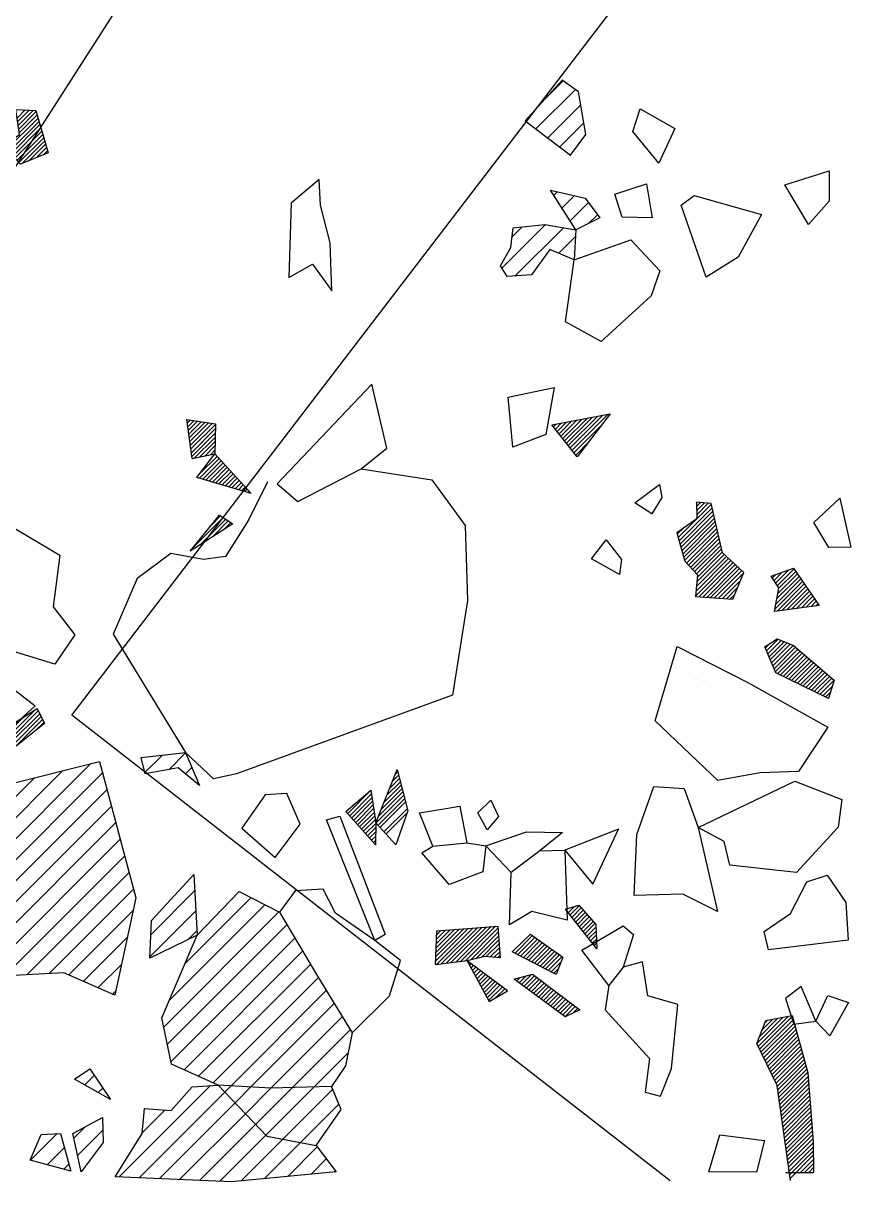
# Model space of a CAD drawing. Header units: metres. Extents: x -2.07 to 0.01, y -18 to -14.82.
# Drawn here: x -0.685 to 0.011, y -18.003 to -17.029 of the extents above; entities that cross this region are included whole.
import ezdxf

# ---------------------------------------------------------------- set-up
doc = ezdxf.new("R2010")
doc.units = ezdxf.units.M
doc.header["$LTSCALE"] = 25
doc.header["$MEASUREMENT"] = 0
doc.linetypes.add('STRICHPUNKTX2', pattern=[2, 1, -0.5, 0, -0.5])
doc.layers.get('0').update_dxf_attribs({"linetype": 'CONTINUOUS'})
for name, color, linetype in [('FEUER', 1, 'CONTINUOUS'), ('GRABUNGSGRENZE', 3, 'STRICHPUNKTX2'), ('KNOCHEN', 2, 'CONTINUOUS'), ('STEINE', 4, 'CONTINUOUS'), ('STEINESCHRAFF', 4, 'CONTINUOUS')]:
    doc.layers.add(name, color=color, linetype=linetype)

# ---------------------------------------------------------------- blocks, each defined once
blk = doc.blocks.new('*X4')
at = {"color": 0}
for p, q in [((-68.991, -1710.893), (-68.312, -1710.214)), ((-68.947, -1711.202), (-67.979, -1710.235)), ((-68.902, -1711.511), (-67.647, -1710.256)), ((-69.876, -1713.546), (-67.228, -1710.897)), ((-69.703, -1713.726), (-67.149, -1711.172)), ((-68.858, -1711.82), (-67.386, -1710.348)), ((-68.813, -1712.129), (-67.307, -1710.623)), ((-69.529, -1713.906), (-67.07, -1711.447)), ((-69.356, -1714.086), (-66.991, -1711.721)), ((-69.182, -1714.266), (-66.912, -1711.996)), ((-69.009, -1714.447), (-66.833, -1712.271)), ((-68.836, -1714.627), (-66.754, -1712.545)), ((-68.575, -1714.72), (-66.675, -1712.82)), ((-67.966, -1714.464), (-66.596, -1713.094)), ((-67.357, -1714.208), (-66.517, -1713.369)), ((-66.747, -1713.953), (-66.438, -1713.644)), ((-54.682, -1736.536), (-54.431, -1736.285)), ((-54.639, -1736.846), (-54.124, -1736.331)), ((-54.596, -1737.157), (-53.817, -1736.378)), ((-54.553, -1737.467), (-53.51, -1736.424)), ((-54.51, -1737.778), (-53.203, -1736.471)), ((-54.467, -1738.089), (-52.896, -1736.517)), ((-54.424, -1738.399), (-52.589, -1736.563)), ((-23.724, -1737.044), (-23.192, -1736.512)), ((-23.568, -1737.242), (-22.758, -1736.431)), ((-23.412, -1737.439), (-22.324, -1736.351)), ((-23.256, -1737.637), (-21.89, -1736.27)), ((-23.1, -1737.834), (-21.456, -1736.19)), ((-22.945, -1738.032), (-21.022, -1736.11)), ((-22.789, -1738.23), (-20.588, -1736.029)), ((-22.633, -1738.427), (-20.154, -1735.949)), ((-22.477, -1738.625), (-19.72, -1735.868)), ((-22.321, -1738.823), (-19.286, -1735.788)), ((-54.381, -1738.71), (-52.32, -1736.648)), ((-54.338, -1739.02), (-52.328, -1737.01)), ((-54.295, -1739.331), (-52.336, -1737.372)), ((-23.88, -1736.846), (-23.626, -1736.592)), ((-22.165, -1739.02), (-19.784, -1736.639)), ((-54.089, -1739.478), (-52.344, -1737.733)), ((-53.639, -1739.382), (-52.353, -1738.095)), ((-53.189, -1739.286), (-52.361, -1738.457)), ((-22.009, -1739.218), (-20.929, -1738.137)), ((-53.618, -1740.775), (-52.174, -1739.331)), ((-52.74, -1739.189), (-52.369, -1738.819)), ((-52.575, -1739.378), (-52.343, -1739.147)), ((-53.655, -1741.165), (-52.005, -1739.515)), ((-53.382, -1741.246), (-51.835, -1739.699)), ((-53.109, -1741.326), (-51.666, -1739.883)), ((-52.836, -1741.407), (-51.497, -1740.068)), ((-52.562, -1741.487), (-51.327, -1740.252)), ((-52.289, -1741.567), (-51.158, -1740.436)), ((-52.016, -1741.648), (-50.989, -1740.62)), ((-51.743, -1741.728), (-50.819, -1740.805)), ((-51.47, -1741.809), (-50.65, -1740.989)), ((-51.197, -1741.889), (-50.481, -1741.173)), ((-50.924, -1741.97), (-50.311, -1741.357)), ((-50.651, -1742.05), (-50.142, -1741.542)), ((-50.377, -1742.13), (-49.973, -1741.726)), ((-50.104, -1742.211), (-49.803, -1741.91)), ((-49.831, -1742.291), (-49.634, -1742.094)), ((-49.558, -1742.372), (-49.465, -1742.278)), ((-13.389, -1746.154), (-10.612, -1743.377)), ((-11.858, -1743.209), (-11.841, -1743.192)), ((-11.846, -1743.551), (-11.515, -1743.22)), ((-11.834, -1743.892), (-11.189, -1743.248)), ((-11.822, -1744.234), (-10.864, -1743.275)), ((-52.68, -1745.14), (-51.882, -1744.342)), ((-13.313, -1746.432), (-10.545, -1743.664)), ((-13.237, -1746.709), (-10.479, -1743.951)), ((-13.161, -1746.987), (-10.412, -1744.238)), ((-54.26, -1747.074), (-51.666, -1744.48)), ((-53.57, -1746.737), (-51.45, -1744.617)), ((-52.589, -1746.109), (-51.235, -1744.755)), ((-51.607, -1745.481), (-51.019, -1744.893)), ((-13.085, -1747.264), (-10.345, -1744.525)), ((-13.009, -1747.542), (-10.279, -1744.812)), ((-12.933, -1747.819), (-10.212, -1745.098)), ((-13.465, -1745.877), (-12.953, -1745.365)), ((-12.857, -1748.097), (-10.145, -1745.385)), ((-12.703, -1748.297), (-10.079, -1745.672)), ((-12.531, -1748.478), (-10.012, -1745.959)), ((-12.359, -1748.66), (-9.945, -1746.246)), ((-12.187, -1748.841), (-9.879, -1746.533)), ((-12.014, -1749.022), (-9.812, -1746.82)), ((-11.842, -1749.203), (-9.745, -1747.107)), ((-11.921, -1751.05), (-8.961, -1748.091)), ((-11.888, -1750.663), (-9.146, -1747.921)), ((-11.855, -1750.277), (-9.33, -1747.752)), ((-11.822, -1749.89), (-9.514, -1747.583)), ((-11.789, -1749.504), (-9.679, -1747.394)), ((-11.657, -1751.14), (-8.777, -1748.26)), ((-11.326, -1751.162), (-8.593, -1748.429)), ((-10.995, -1751.184), (-8.408, -1748.598)), ((-10.664, -1751.207), (-8.224, -1748.767)), ((-10.332, -1751.229), (-8.04, -1748.937)), ((-10.001, -1751.252), (-7.913, -1749.164)), ((-5.329, -1749.761), (-4.633, -1749.066)), ((-5.186, -1749.972), (-4.09, -1748.876)), ((-5.043, -1750.182), (-3.647, -1748.787)), ((-5.002, -1750.849), (-3.36, -1749.207)), ((-4.924, -1750.417), (-3.504, -1748.997)), ((-9.67, -1751.274), (-8.161, -1749.765)), ((-5.472, -1749.551), (-5.176, -1749.255)), ((-5.238, -1752.145), (-2.929, -1749.836)), ((-5.159, -1751.713), (-3.072, -1749.626)), ((-5.081, -1751.281), (-3.216, -1749.416)), ((-5.076, -1752.337), (-2.785, -1750.046)), ((-9.339, -1751.297), (-8.408, -1750.366)), ((-9.008, -1751.319), (-8.655, -1750.966)), ((-4.667, -1752.281), (-2.641, -1750.255)), ((-4.258, -1752.226), (-2.497, -1750.465)), ((-3.85, -1752.171), (-2.354, -1750.675)), ((-3.441, -1752.116), (-2.21, -1750.885)), ((-3.033, -1752.061), (-2.066, -1751.095)), ((-2.624, -1752.006), (-1.922, -1751.304)), ((-2.215, -1751.951), (-1.778, -1751.514)), ((-1.807, -1751.896), (-1.635, -1751.724)), ((-6.057, -1755.439), (-5.663, -1755.045)), ((-5.953, -1755.689), (-4.974, -1754.71)), ((-5.849, -1755.939), (-4.723, -1754.812)), ((-5.746, -1756.188), (-4.472, -1754.915)), ((-5.642, -1756.438), (-4.222, -1755.018)), ((-5.538, -1756.688), (-3.971, -1755.121)), ((-5.434, -1756.937), (-3.72, -1755.223)), ((-5.33, -1757.187), (-3.524, -1755.381)), ((-5.226, -1757.437), (-3.333, -1755.544)), ((-5.039, -1757.603), (-3.143, -1755.707)), ((-4.801, -1757.719), (-2.952, -1755.87)), ((-4.563, -1757.835), (-2.761, -1756.033)), ((-4.325, -1757.95), (-2.571, -1756.196)), ((-4.087, -1758.066), (-2.38, -1756.358)), ((-3.849, -1758.181), (-2.189, -1756.521)), ((-3.611, -1758.297), (-1.999, -1756.684)), ((-3.373, -1758.412), (-1.808, -1756.847)), ((-3.135, -1758.528), (-1.618, -1757.01)), ((-2.897, -1758.643), (-1.427, -1757.173)), ((-2.659, -1758.759), (-1.236, -1757.336)), ((-2.421, -1758.874), (-1.046, -1757.499)), ((-2.183, -1758.99), (-0.855, -1757.662)), ((-1.945, -1759.106), (-0.664, -1757.825)), ((-1.707, -1759.221), (-0.474, -1757.988)), ((-1.469, -1759.337), (-0.283, -1758.15)), ((-1.231, -1759.452), (-0.423, -1758.644)), ((-0.993, -1759.568), (-0.576, -1759.151)), ((-0.755, -1759.683), (-0.73, -1759.658)), ((-69.565, -1762.733), (-67.421, -1760.588)), ((-69.443, -1762.964), (-67.211, -1760.731)), ((-69.688, -1762.502), (-68.395, -1761.209)), ((-69.32, -1763.195), (-67.096, -1760.971)), ((-69.198, -1763.426), (-66.982, -1761.21)), ((-69.075, -1763.657), (-66.868, -1761.449)), ((-67.522, -1762.457), (-66.754, -1761.689)), ((-37.911, -1767.847), (-36.757, -1766.694)), ((-37.675, -1767.258), (-36.831, -1766.414)), ((-37.439, -1766.668), (-36.904, -1766.134)), ((-37.203, -1766.079), (-36.978, -1765.854)), ((-41.18, -1769.349), (-39.233, -1767.402)), ((-41.014, -1769.536), (-39.188, -1767.71)), ((-38.618, -1769.616), (-36.537, -1767.534)), ((-38.382, -1769.026), (-36.61, -1767.254)), ((-38.147, -1768.437), (-36.684, -1766.974)), ((-40.847, -1769.723), (-39.143, -1768.019)), ((-40.681, -1769.911), (-39.098, -1768.327)), ((-40.515, -1770.098), (-39.053, -1768.636)), ((-38.816, -1770.167), (-36.463, -1767.814)), ((-38.647, -1770.352), (-36.39, -1768.094)), ((-38.478, -1770.536), (-36.316, -1768.374)), ((-40.349, -1770.286), (-39.008, -1768.944)), ((-40.183, -1770.473), (-38.963, -1769.253)), ((-40.016, -1770.66), (-38.918, -1769.561)), ((-38.141, -1770.906), (-36.169, -1768.935)), ((-37.972, -1771.091), (-36.177, -1769.295)), ((-39.85, -1770.848), (-38.873, -1769.87)), ((-39.684, -1771.035), (-38.832, -1770.183)), ((-39.518, -1771.222), (-38.833, -1770.537)), ((-39.352, -1771.41), (-38.833, -1770.892)), ((-39.185, -1771.597), (-38.834, -1771.246)), ((-39.019, -1771.784), (-38.835, -1771.6)), ((-38.853, -1771.972), (-38.836, -1771.954)), ((-22.808, -1777.493), (-22.635, -1777.32)), ((-22.651, -1777.69), (-22.118, -1777.157)), ((-22.494, -1777.887), (-21.707, -1777.099)), ((-22.337, -1778.083), (-21.542, -1777.288)), ((-22.181, -1778.28), (-21.378, -1777.477)), ((-22.024, -1778.477), (-21.213, -1777.666)), ((-21.867, -1778.674), (-21.048, -1777.855)), ((-21.71, -1778.871), (-20.884, -1778.044)), ((-21.554, -1779.067), (-20.719, -1778.233)), ((-21.397, -1779.264), (-20.555, -1778.422)), ((-33.779, -1781.747), (-31.044, -1779.012)), ((-33.765, -1781.38), (-31.427, -1779.042)), ((-33.756, -1782.078), (-30.66, -1778.982)), ((-33.751, -1781.012), (-31.811, -1779.071)), ((-33.737, -1780.645), (-32.194, -1779.101)), ((-33.724, -1780.277), (-32.577, -1779.131)), ((-33.71, -1779.91), (-32.961, -1779.161)), ((-33.696, -1779.542), (-33.344, -1779.191)), ((-33.349, -1782.024), (-30.277, -1778.952)), ((-32.941, -1781.97), (-29.894, -1778.922)), ((-32.534, -1781.916), (-29.51, -1778.892)), ((-32.126, -1781.862), (-29.127, -1778.863)), ((-31.719, -1781.808), (-28.743, -1778.833)), ((-31.311, -1781.754), (-28.552, -1778.995)), ((-30.872, -1781.668), (-28.528, -1779.324)), ((-21.24, -1779.461), (-20.39, -1778.611)), ((-21.083, -1779.658), (-20.317, -1778.892)), ((-20.927, -1779.855), (-20.301, -1779.229)), ((-30.407, -1781.557), (-28.503, -1779.653)), ((-29.942, -1781.446), (-28.479, -1779.982)), ((-29.528, -1781.385), (-28.454, -1780.311)), ((-27.111, -1781.09), (-25.634, -1779.612)), ((-26.878, -1781.21), (-25.429, -1779.76)), ((-26.645, -1781.331), (-25.223, -1779.908)), ((-26.412, -1781.451), (-25.017, -1780.057)), ((-26.179, -1781.572), (-24.812, -1780.205)), ((-25.946, -1781.692), (-24.606, -1780.353)), ((-20.77, -1780.051), (-20.285, -1779.567)), ((-20.613, -1780.248), (-20.269, -1779.904)), ((-20.456, -1780.445), (-20.253, -1780.241)), ((-29.201, -1781.412), (-28.43, -1780.64)), ((-28.874, -1781.438), (-28.405, -1780.969)), ((-28.547, -1781.465), (-28.38, -1781.298)), ((-25.713, -1781.812), (-24.401, -1780.501)), ((-25.48, -1781.933), (-24.195, -1780.649)), ((-25.247, -1782.053), (-23.99, -1780.797)), ((-25.013, -1782.174), (-23.784, -1780.945)), ((-24.78, -1782.294), (-23.579, -1781.093)), ((-24.547, -1782.415), (-23.373, -1781.241)), ((-20.3, -1780.642), (-20.237, -1780.579)), ((-31.062, -1781.858), (-31.018, -1781.814)), ((-30.939, -1782.089), (-30.815, -1781.965)), ((-30.816, -1782.319), (-30.613, -1782.116)), ((-30.692, -1782.549), (-30.41, -1782.267)), ((-24.314, -1782.535), (-23.168, -1781.389)), ((-24.081, -1782.655), (-23.247, -1781.822)), ((-30.569, -1782.78), (-30.208, -1782.418)), ((-30.446, -1783.01), (-30.005, -1782.569)), ((-30.323, -1783.241), (-29.803, -1782.72)), ((-30.2, -1783.471), (-29.6, -1782.871)), ((-30.077, -1783.701), (-29.397, -1783.022)), ((-29.953, -1783.932), (-29.195, -1783.173)), ((-27.182, -1783.282), (-27.167, -1783.266)), ((-26.979, -1783.433), (-26.686, -1783.139)), ((-26.776, -1783.583), (-26.205, -1783.012)), ((-26.573, -1783.734), (-25.725, -1782.885)), ((-26.37, -1783.884), (-25.484, -1782.998)), ((-26.167, -1784.035), (-25.281, -1783.149)), ((-25.964, -1784.185), (-25.079, -1783.3)), ((-23.848, -1782.776), (-23.478, -1782.406)), ((-29.83, -1784.162), (-28.992, -1783.324)), ((-29.707, -1784.393), (-28.79, -1783.475)), ((-29.584, -1784.623), (-28.587, -1783.626)), ((-29.461, -1784.853), (-28.385, -1783.777)), ((-29.338, -1785.084), (-28.182, -1783.929)), ((-28.717, -1784.817), (-27.98, -1784.08)), ((-27.839, -1784.293), (-27.777, -1784.231)), ((-25.761, -1784.336), (-24.877, -1783.451)), ((-25.558, -1784.486), (-24.674, -1783.602)), ((-25.355, -1784.637), (-24.472, -1783.753)), ((-25.152, -1784.787), (-24.269, -1783.905)), ((-24.949, -1784.938), (-24.067, -1784.056)), ((-24.746, -1785.088), (-23.865, -1784.207)), ((-24.543, -1785.239), (-23.662, -1784.358)), ((-24.34, -1785.389), (-23.46, -1784.509)), ((-24.137, -1785.54), (-23.257, -1784.66)), ((-23.934, -1785.69), (-23.055, -1784.812)), ((-23.731, -1785.841), (-22.853, -1784.963)), ((-23.528, -1785.992), (-22.65, -1785.114)), ((-23.325, -1786.142), (-22.448, -1785.265)), ((-23.122, -1786.293), (-22.246, -1785.416)), ((-22.919, -1786.443), (-22.043, -1785.567)), ((-22.256, -1786.134), (-21.841, -1785.719)), ((-6.787, -1788.696), (-4.573, -1786.482)), ((-6.67, -1788.933), (-4.14, -1786.403)), ((-6.561, -1788.117), (-5.006, -1786.562)), ((-6.554, -1789.17), (-3.797, -1786.413)), ((-6.438, -1789.407), (-3.721, -1786.691)), ((-6.328, -1787.53), (-5.439, -1786.641)), ((-6.321, -1789.645), (-3.645, -1786.968)), ((-6.095, -1786.944), (-5.873, -1786.721)), ((-6.205, -1789.882), (-3.569, -1787.246)), ((-6.089, -1790.119), (-3.493, -1787.523)), ((-5.973, -1790.357), (-3.416, -1787.8)), ((-5.856, -1790.594), (-3.34, -1788.078)), ((-5.74, -1790.831), (-3.264, -1788.355)), ((-5.624, -1791.068), (-3.188, -1788.633)), ((-5.507, -1791.306), (-3.112, -1788.91)), ((-5.391, -1791.543), (-3.036, -1789.188)), ((-5.275, -1791.78), (-2.96, -1789.465)), ((-5.159, -1792.017), (-2.884, -1789.743)), ((-5.052, -1792.264), (-2.808, -1790.02)), ((-5.008, -1792.574), (-2.732, -1790.298)), ((-4.965, -1792.885), (-2.656, -1790.575)), ((-4.922, -1793.195), (-2.579, -1790.852)), ((-4.879, -1793.506), (-2.503, -1791.13)), ((-4.836, -1793.816), (-2.473, -1791.453)), ((-4.793, -1794.127), (-2.448, -1791.781)), ((-4.75, -1794.437), (-2.422, -1792.11)), ((-4.707, -1794.748), (-2.397, -1792.438)), ((-4.664, -1795.058), (-2.372, -1792.766)), ((-4.621, -1795.369), (-2.346, -1793.094)), ((-4.577, -1795.679), (-2.321, -1793.422)), ((-4.534, -1795.989), (-2.295, -1793.75)), ((-4.491, -1796.3), (-2.27, -1794.078)), ((-4.448, -1796.61), (-2.244, -1794.407)), ((-4.405, -1796.921), (-2.219, -1794.735)), ((-4.362, -1797.231), (-2.194, -1795.063)), ((-4.319, -1797.542), (-2.168, -1795.391)), ((-4.276, -1797.852), (-2.143, -1795.719)), ((-4.233, -1798.163), (-2.117, -1796.047)), ((-4.19, -1798.473), (-2.092, -1796.375)), ((-4.147, -1798.784), (-2.066, -1796.703)), ((-4.2, -1799.544), (-2.04, -1797.385)), ((-4.103, -1799.094), (-2.047, -1797.037)), ((-4.017, -1799.715), (-2.034, -1797.732)), ((-3.974, -1800.025), (-2.028, -1798.08)), ((-3.141, -1799.546), (-2.022, -1798.427)), ((-2.789, -1799.547), (-2.016, -1798.775)), ((-2.436, -1799.548), (-2.01, -1799.122)), ((-2.083, -1799.548), (-2.004, -1799.47))]:
    blk.add_line(p, q, dxfattribs=at)
blk = doc.blocks.new('*X14')
at = {"color": 0}
for p, q in [((-24.396, -1709.078), (-23.073, -1707.754)), ((-25.36, -1711.81), (-22.037, -1708.487)), ((-24.35, -1712.567), (-21.574, -1709.791)), ((-23.34, -1713.325), (-21.318, -1711.303)), ((-23.864, -1717.385), (-23.574, -1717.094)), ((-23.172, -1718.46), (-22.137, -1717.425)), ((-22.48, -1719.536), (-20.946, -1718.002)), ((-20.931, -1719.755), (-20.19, -1719.014)), ((-28.218, -1723.507), (-24.55, -1719.839)), ((-27.357, -1720.877), (-26.527, -1720.048)), ((-27.119, -1724.175), (-23.05, -1720.107)), ((-23.431, -1722.255), (-22.027, -1720.851)), ((-22.193, -1722.785), (-22.147, -1722.738)), ((-58.243, -1765.906), (-56.776, -1764.438)), ((-56.217, -1765.648), (-54.824, -1764.255)), ((-76.197, -1778.556), (-62.812, -1765.172)), ((-75.868, -1776.46), (-65.167, -1765.759)), ((-54.828, -1766.027), (-54.299, -1765.497)), ((-76.525, -1780.652), (-61.8, -1765.928)), ((-75.385, -1774.209), (-67.522, -1766.346)), ((-53.863, -1766.83), (-53.773, -1766.739)), ((-75.903, -1781.798), (-61.429, -1767.324)), ((-74.526, -1782.189), (-61.058, -1768.721)), ((-73.149, -1782.58), (-60.687, -1770.118)), ((-71.772, -1782.971), (-60.317, -1771.515)), ((-70.035, -1783.001), (-59.946, -1772.912)), ((-68.166, -1782.9), (-59.575, -1774.309)), ((-66.297, -1782.798), (-59.204, -1775.706)), ((-57.74, -1779.545), (-54.06, -1775.865)), ((-54.874, -1781.983), (-49.313, -1776.421)), ((-56.203, -1785.079), (-48.148, -1777.024)), ((-64.645, -1782.914), (-59.232, -1777.501)), ((-57.834, -1781.407), (-53.963, -1777.536)), ((-56.666, -1787.31), (-46.983, -1777.627)), ((-56.362, -1788.773), (-46.301, -1778.712)), ((-54.616, -1779.956), (-53.866, -1779.207)), ((-63.42, -1783.457), (-59.715, -1779.752)), ((-56.057, -1790.236), (-45.64, -1779.819)), ((-54.952, -1790.899), (-44.979, -1780.926)), ((-62.195, -1784), (-60.199, -1782.004)), ((-53.728, -1791.443), (-44.318, -1782.033)), ((-52.504, -1791.986), (-43.656, -1783.139)), ((-60.97, -1784.542), (-60.682, -1784.255)), ((-50.99, -1792.24), (-42.986, -1784.237)), ((-49.322, -1792.341), (-42.317, -1785.335)), ((-47.653, -1792.439), (-41.647, -1786.433)), ((-45.834, -1792.388), (-40.977, -1787.531)), ((-44.016, -1792.338), (-41.161, -1789.483)), ((-63.295, -1792.171), (-62.499, -1791.375)), ((-62.164, -1792.808), (-61.786, -1792.43)), ((-60.414, -1799.897), (-52.736, -1792.218)), ((-58.721, -1799.971), (-51.518, -1792.768)), ((-51.518, -1792.768), (-50.99, -1792.24)), ((-50.657, -1793.676), (-49.322, -1792.341)), ((-49.797, -1794.583), (-47.653, -1792.439)), ((-48.937, -1795.49), (-45.834, -1792.388)), ((-48.076, -1796.398), (-44.016, -1792.338)), ((-46.645, -1796.735), (-42.459, -1792.548)), ((-57.028, -1800.046), (-50.657, -1793.676)), ((-45.157, -1797.014), (-41.937, -1793.794)), ((-58.48, -1796.195), (-56.562, -1794.277)), ((-58.284, -1794.231), (-58.214, -1794.161)), ((-55.334, -1800.12), (-49.797, -1794.583)), ((-64.231, -1796.643), (-63.282, -1795.694)), ((-63.912, -1798.092), (-61.786, -1795.965)), ((-53.641, -1800.195), (-48.937, -1795.49)), ((-67.855, -1798.499), (-65.611, -1796.255)), ((-51.948, -1800.269), (-48.076, -1796.398)), ((-50.143, -1800.232), (-46.645, -1796.735)), ((-66.464, -1798.876), (-65.019, -1797.43)), ((-48.186, -1800.043), (-45.157, -1797.014)), ((-46.229, -1799.854), (-43.758, -1797.383)), ((-65.073, -1799.253), (-64.641, -1798.82)), ((-44.272, -1799.665), (-42.993, -1798.385)), ((-42.315, -1799.476), (-42.227, -1799.387))]:
    blk.add_line(p, q, dxfattribs=at)
blk = doc.blocks.new('*X16')
at = {"color": 0}
for p, q in [((-16.875, -1711.25), (-16.875, -1711.25)), ((-15.625, -1711.25), (-15.625, -1711.25)), ((-16.25, -1712.5), (-16.25, -1712.5)), ((-15, -1712.5), (-15, -1712.5)), ((-15.625, -1713.75), (-15.625, -1713.75)), ((-3.125, -1716.25), (-3.125, -1716.25)), ((-1.875, -1716.25), (-1.875, -1716.25)), ((-17.5, -1717.5), (-17.5, -1717.5)), ((-16.25, -1717.5), (-16.25, -1717.5)), ((-3.75, -1717.5), (-3.75, -1717.5)), ((-2.5, -1717.5), (-2.5, -1717.5)), ((-1.25, -1717.5), (-1.25, -1717.5)), ((-18.125, -1718.75), (-18.125, -1718.75)), ((-16.875, -1718.75), (-16.875, -1718.75)), ((-11.875, -1718.75), (-11.875, -1718.75)), ((-10.625, -1718.75), (-10.625, -1718.75)), ((-9.375, -1718.75), (-9.375, -1718.75)), ((-8.125, -1718.75), (-8.125, -1718.75)), ((-1.875, -1718.75), (-1.875, -1718.75)), ((-12.5, -1720), (-12.5, -1720)), ((-11.25, -1720), (-11.25, -1720)), ((-10, -1720), (-10, -1720)), ((-8.75, -1720), (-8.75, -1720)), ((-7.5, -1720), (-7.5, -1720)), ((-11.875, -1721.25), (-11.875, -1721.25)), ((-10.625, -1721.25), (-10.625, -1721.25)), ((-9.375, -1721.25), (-9.375, -1721.25)), ((-8.125, -1721.25), (-8.125, -1721.25)), ((-11.25, -1722.5), (-11.25, -1722.5)), ((-10, -1722.5), (-10, -1722.5)), ((-8.75, -1722.5), (-8.75, -1722.5)), ((-10.625, -1723.75), (-10.625, -1723.75)), ((-24.375, -1733.75), (-24.375, -1733.75)), ((-27.5, -1735), (-27.5, -1735)), ((-26.25, -1735), (-26.25, -1735)), ((-25, -1735), (-25, -1735)), ((-26.875, -1736.25), (-26.875, -1736.25)), ((-25.625, -1736.25), (-25.625, -1736.25)), ((-24.375, -1736.25), (-24.375, -1736.25)), ((-26.25, -1737.5), (-26.25, -1737.5)), ((-25, -1737.5), (-25, -1737.5)), ((-13.125, -1756.25), (-13.125, -1756.25)), ((-11.875, -1756.25), (-11.875, -1756.25)), ((-13.75, -1757.5), (-13.75, -1757.5)), ((-12.5, -1757.5), (-12.5, -1757.5)), ((-11.25, -1757.5), (-11.25, -1757.5)), ((-10, -1757.5), (-10, -1757.5)), ((-14.375, -1758.75), (-14.375, -1758.75)), ((-13.125, -1758.75), (-13.125, -1758.75)), ((-11.875, -1758.75), (-11.875, -1758.75)), ((-10.625, -1758.75), (-10.625, -1758.75)), ((-9.375, -1758.75), (-9.375, -1758.75)), ((-8.125, -1758.75), (-8.125, -1758.75)), ((-6.875, -1758.75), (-6.875, -1758.75)), ((-13.75, -1760), (-13.75, -1760)), ((-12.5, -1760), (-12.5, -1760)), ((-11.25, -1760), (-11.25, -1760)), ((-10, -1760), (-10, -1760)), ((-8.75, -1760), (-8.75, -1760)), ((-7.5, -1760), (-7.5, -1760)), ((-6.25, -1760), (-6.25, -1760)), ((-5, -1760), (-5, -1760)), ((-14.375, -1761.25), (-14.375, -1761.25)), ((-13.125, -1761.25), (-13.125, -1761.25)), ((-11.875, -1761.25), (-11.875, -1761.25)), ((-10.625, -1761.25), (-10.625, -1761.25)), ((-9.375, -1761.25), (-9.375, -1761.25)), ((-8.125, -1761.25), (-8.125, -1761.25)), ((-6.875, -1761.25), (-6.875, -1761.25)), ((-5.625, -1761.25), (-5.625, -1761.25)), ((-4.375, -1761.25), (-4.375, -1761.25)), ((-3.125, -1761.25), (-3.125, -1761.25)), ((-13.75, -1762.5), (-13.75, -1762.5)), ((-12.5, -1762.5), (-12.5, -1762.5)), ((-11.25, -1762.5), (-11.25, -1762.5)), ((-10, -1762.5), (-10, -1762.5)), ((-8.75, -1762.5), (-8.75, -1762.5)), ((-7.5, -1762.5), (-7.5, -1762.5)), ((-6.25, -1762.5), (-6.25, -1762.5)), ((-5, -1762.5), (-5, -1762.5)), ((-3.75, -1762.5), (-3.75, -1762.5)), ((-2.5, -1762.5), (-2.5, -1762.5)), ((-1.25, -1762.5), (-1.25, -1762.5)), ((-11.875, -1763.75), (-11.875, -1763.75)), ((-10.625, -1763.75), (-10.625, -1763.75)), ((-9.375, -1763.75), (-9.375, -1763.75)), ((-8.125, -1763.75), (-8.125, -1763.75)), ((-6.875, -1763.75), (-6.875, -1763.75)), ((-5.625, -1763.75), (-5.625, -1763.75)), ((-4.375, -1763.75), (-4.375, -1763.75)), ((-3.125, -1763.75), (-3.125, -1763.75)), ((-11.25, -1765), (-11.25, -1765)), ((-10, -1765), (-10, -1765)), ((-8.75, -1765), (-8.75, -1765)), ((-7.5, -1765), (-7.5, -1765)), ((-6.25, -1765), (-6.25, -1765)), ((-5, -1765), (-5, -1765)), ((-3.75, -1765), (-3.75, -1765)), ((-9.375, -1766.25), (-9.375, -1766.25)), ((-31.875, -1768.75), (-31.875, -1768.75)), ((-33.75, -1770), (-33.75, -1770)), ((-32.5, -1770), (-32.5, -1770)), ((-33.125, -1771.25), (-33.125, -1771.25)), ((-31.875, -1771.25), (-31.875, -1771.25)), ((-26.875, -1771.25), (-26.875, -1771.25)), ((-25.625, -1771.25), (-25.625, -1771.25)), ((-24.375, -1771.25), (-24.375, -1771.25)), ((-19.375, -1771.25), (-19.375, -1771.25)), ((-33.75, -1772.5), (-33.75, -1772.5)), ((-32.5, -1772.5), (-32.5, -1772.5)), ((-31.25, -1772.5), (-31.25, -1772.5)), ((-30, -1772.5), (-30, -1772.5)), ((-28.75, -1772.5), (-28.75, -1772.5)), ((-27.5, -1772.5), (-27.5, -1772.5)), ((-26.25, -1772.5), (-26.25, -1772.5)), ((-25, -1772.5), (-25, -1772.5)), ((-23.75, -1772.5), (-23.75, -1772.5)), ((-22.5, -1772.5), (-22.5, -1772.5)), ((-21.25, -1772.5), (-21.25, -1772.5)), ((-20, -1772.5), (-20, -1772.5)), ((-33.125, -1773.75), (-33.125, -1773.75)), ((-31.875, -1773.75), (-31.875, -1773.75)), ((-30.625, -1773.75), (-30.625, -1773.75)), ((-26.875, -1773.75), (-26.875, -1773.75)), ((-25.625, -1773.75), (-25.625, -1773.75)), ((-24.375, -1773.75), (-24.375, -1773.75)), ((-23.125, -1773.75), (-23.125, -1773.75)), ((-20.625, -1773.75), (-20.625, -1773.75)), ((-32.5, -1775), (-32.5, -1775)), ((-26.25, -1775), (-26.25, -1775)), ((-25, -1775), (-25, -1775)), ((-23.75, -1775), (-23.75, -1775)), ((-26.875, -1776.25), (-26.875, -1776.25)), ((-25.625, -1776.25), (-25.625, -1776.25)), ((-24.375, -1776.25), (-24.375, -1776.25)), ((-23.125, -1776.25), (-23.125, -1776.25)), ((-27.5, -1777.5), (-27.5, -1777.5)), ((-26.25, -1777.5), (-26.25, -1777.5)), ((-25, -1777.5), (-25, -1777.5)), ((-23.75, -1777.5), (-23.75, -1777.5))]:
    blk.add_line(p, q, dxfattribs=at)

msp = doc.modelspace()

# ---------------------------------------------------------------- linework, layer by layer
at = {"layer": 'GRABUNGSGRENZE', "flags": 128}
for points in [[(-0.00052, -16.07516), (-0.87692, -17.43794), (-2.06993, -16.61307), (-0.84567, -14.81764), (-0.03989, -15.35257), (-0.37613, -15.85227)], [(-0.1408, -18.00239), (-0.64397, -17.61088), (0.00772, -16.76033)]]:
    msp.add_lwpolyline(points, dxfattribs=at)
at = {"layer": 'KNOCHEN'}
for points in [[(-0.70177, -17.13233), (-0.68794, -17.12263), (-0.69096, -17.10165), (-0.67408, -17.10271), (-0.66392, -17.13804), (-0.68697, -17.14771), (-0.70177, -17.13233)], [(-0.5427, -17.39517), (-0.54723, -17.36241), (-0.52319, -17.36604), (-0.52376, -17.39111)], [(-0.21879, -17.39382), (-0.24023, -17.36666), (-0.19109, -17.35755), (-0.21879, -17.39382)], [(-0.5427, -17.39517), (-0.52376, -17.39111)], [(-0.52376, -17.39111), (-0.49313, -17.42444), (-0.53864, -17.41104), (-0.52376, -17.39111)], [(-0.11769, -17.4928), (-0.11927, -17.51121), (-0.08806, -17.51333), (-0.0788, -17.49083), (-0.09668, -17.47442), (-0.10631, -17.43295), (-0.11859, -17.4319), (-0.1181, -17.44572), (-0.13502, -17.45745), (-0.12842, -17.48152), (-0.11769, -17.4928)], [(-0.5444, -17.47294), (-0.51977, -17.4428), (-0.50853, -17.44999), (-0.5444, -17.47294)], [(-0.05278, -17.52364), (-0.04915, -17.50369), (-0.05578, -17.49395), (-0.03684, -17.48734), (-0.01541, -17.5186), (-0.05278, -17.52364)], [(-0.0074, -17.59691), (-0.05187, -17.57532), (-0.06103, -17.5533), (-0.05078, -17.54667), (-0.03698, -17.55233), (-0.00276, -17.58157), (-0.0074, -17.59691)], [(-0.69059, -17.63688), (-0.69874, -17.62151), (-0.67312, -17.60519), (-0.66701, -17.61799), (-0.69059, -17.63688)], [(-0.38832, -17.70149), (-0.37147, -17.71995), (-0.38832, -17.70149), (-0.37031, -17.6565), (-0.36118, -17.69132), (-0.37147, -17.71995)], [(-0.38836, -17.71991), (-0.41337, -17.69171), (-0.39235, -17.67385), (-0.38832, -17.70149), (-0.38836, -17.71991)], [(-0.20229, -17.8073), (-0.22883, -17.77398), (-0.21756, -17.77043), (-0.20327, -17.78683), (-0.20229, -17.8073)], [(-0.33792, -17.82082), (-0.33683, -17.79217), (-0.28566, -17.78819), (-0.28367, -17.8148), (-0.29646, -17.81375), (-0.3113, -17.8173), (-0.33792, -17.82082)], [(-0.27342, -17.80971), (-0.25804, -17.7949), (-0.23096, -17.8144), (-0.23662, -17.82872), (-0.27342, -17.80971)], [(-0.3113, -17.8173), (-0.29296, -17.85162), (-0.27759, -17.84244), (-0.3113, -17.8173)], [(-0.22902, -17.86455), (-0.27194, -17.83274), (-0.25658, -17.82867), (-0.21673, -17.85844), (-0.22902, -17.86455)], [(-0.03949, -18.0021), (-0.05057, -17.92225), (-0.06789, -17.8869), (-0.06017, -17.86748), (-0.03816, -17.86343), (-0.02496, -17.91156), (-0.02048, -17.96939), (-0.02003, -17.99549), (-0.04356, -17.99543)]]:
    msp.add_lwpolyline(points, dxfattribs=at)
at = {"layer": 'STEINE'}
for points in [[(-0.22439, -17.14001), (-0.21156, -17.12264), (-0.21762, -17.08681), (-0.23141, -17.07706), (-0.2627, -17.11127), (-0.22439, -17.14001)], [(-0.15021, -17.14682), (-0.17215, -17.12017), (-0.16597, -17.10125), (-0.13684, -17.11769), (-0.15021, -17.14682)], [(-0.42522, -17.25419), (-0.42666, -17.21377), (-0.43478, -17.18203), (-0.43576, -17.16053), (-0.45934, -17.18044), (-0.46152, -17.24286), (-0.44154, -17.23165), (-0.42522, -17.25419)], [(-0.02444, -17.19826), (-0.04433, -17.16496), (-0.00695, -17.15327), (-0.007, -17.17886), (-0.02444, -17.19826)], [(-0.24134, -17.16965), (-0.21218, -17.17637), (-0.19994, -17.19277), (-0.21992, -17.20296), (-0.24134, -17.16965)], [(-0.18101, -17.1923), (-0.1871, -17.17284), (-0.16048, -17.1642), (-0.15593, -17.19286), (-0.18101, -17.1923)], [(-0.1105, -17.2426), (-0.13135, -17.18217), (-0.12059, -17.17401), (-0.06382, -17.18999), (-0.08335, -17.22577), (-0.1105, -17.2426)], [(-0.28343, -17.23301), (-0.2747, -17.21768), (-0.27262, -17.20131), (-0.246, -17.1983), (-0.21992, -17.20296), (-0.22151, -17.22803), (-0.24195, -17.21928), (-0.25735, -17.24074), (-0.27782, -17.24223), (-0.28343, -17.23301)], [(-0.19863, -17.29664), (-0.22878, -17.2802), (-0.22151, -17.22803), (-0.17388, -17.21125), (-0.14938, -17.23739), (-0.15659, -17.25836), (-0.19863, -17.29664)], [(-0.47111, -17.4163), (-0.45374, -17.43118), (-0.40047, -17.40366), (-0.37894, -17.38631), (-0.39161, -17.33256), (-0.47111, -17.4163)], [(-0.27302, -17.38552), (-0.27702, -17.34355), (-0.23811, -17.33545), (-0.24536, -17.37483), (-0.27302, -17.38552)], [(-0.6582, -17.56787), (-0.7078, -17.55292), (-0.74918, -17.51957), (-0.77676, -17.497), (-0.79619, -17.49235), (-0.8033, -17.46573), (-0.80068, -17.43657), (-0.7965, -17.3982), (-0.78216, -17.3926), (-0.75507, -17.40494), (-0.7341, -17.40959), (-0.70808, -17.44444), (-0.65391, -17.47628), (-0.65963, -17.51977), (-0.64126, -17.54334), (-0.6582, -17.56787)], [(-0.40047, -17.40366), (-0.34113, -17.413), (-0.31307, -17.45144), (-0.31116, -17.51438), (-0.32361, -17.59418), (-0.50541, -17.6603), (-0.52486, -17.66435)], [(-0.47929, -17.41475), (-0.49522, -17.44695), (-0.51473, -17.47761), (-0.53316, -17.48013), (-0.56078, -17.47495), (-0.58897, -17.49587), (-0.60902, -17.5429), (-0.54835, -17.6423), (-0.52486, -17.66435)], [(-0.15596, -17.44154), (-0.17027, -17.4323), (-0.14977, -17.417), (-0.14774, -17.42775), (-0.15596, -17.44154)], [(0.0113, -17.46954), (-0.00712, -17.47001), (-0.01987, -17.449), (0.00218, -17.42858), (0.0113, -17.46954)], [(-0.18319, -17.49265), (-0.2067, -17.4793), (-0.19438, -17.46346), (-0.18163, -17.47987), (-0.18319, -17.49265)], [(-0.67465, -17.60314), (-0.70336, -17.62917), (-0.77962, -17.63566), (-0.84871, -17.64114), (-0.86194, -17.60887), (-0.8839, -17.58836), (-0.86544, -17.56947), (-0.83112, -17.55112), (-0.78556, -17.54252), (-0.73851, -17.55388), (-0.67465, -17.60314)], [(-0.0326, -17.65826), (-0.06535, -17.65921), (-0.10067, -17.66578), (-0.15327, -17.61552), (-0.13471, -17.55314), (-0.07542, -17.58346), (-0.00796, -17.62096), (-0.0326, -17.65826)], [(-0.53664, -17.66996), (-0.55452, -17.65508), (-0.58216, -17.66014), (-0.58571, -17.64631), (-0.54835, -17.6423), (-0.53664, -17.66996)], [(-0.60763, -17.84634), (-0.65058, -17.82731), (-0.71403, -17.83075), (-0.7667, -17.8158), (-0.75685, -17.75289), (-0.73983, -17.69152), (-0.69782, -17.6691), (-0.62051, -17.64982), (-0.59006, -17.7645), (-0.60763, -17.84634)], [(-0.09059, -17.73693), (-0.09515, -17.71696), (-0.11713, -17.70515), (-0.03569, -17.66644), (0.00368, -17.68187), (0.00056, -17.70489), (-0.03432, -17.74319), (-0.09059, -17.73693)], [(-0.45177, -17.70238), (-0.46297, -17.67677), (-0.48139, -17.67775), (-0.5009, -17.70585), (-0.47281, -17.73047), (-0.45177, -17.70238)], [(-0.10091, -17.7758), (-0.13005, -17.76141), (-0.17098, -17.76234), (-0.16882, -17.71118), (-0.15441, -17.67078), (-0.12883, -17.67237), (-0.11713, -17.70515), (-0.10091, -17.7758)], [(-0.29469, -17.70732), (-0.30234, -17.69298), (-0.29157, -17.68226), (-0.28495, -17.69609), (-0.29469, -17.70732)], [(-0.38904, -17.80025), (-0.42976, -17.69884), (-0.4185, -17.6958), (-0.38033, -17.79515), (-0.38904, -17.80025)], [(-0.34026, -17.72104), (-0.35146, -17.69287), (-0.31767, -17.68732), (-0.3116, -17.71803)], [(-0.22923, -17.72435), (-0.20576, -17.75305), (-0.18417, -17.70654), (-0.22923, -17.72435)], [(-0.2743, -17.74318), (-0.29574, -17.72062), (-0.26144, -17.70893), (-0.23125, -17.70951), (-0.25021, -17.72482), (-0.2743, -17.74318)], [(-0.32652, -17.75331), (-0.34948, -17.72665), (-0.34026, -17.72104), (-0.3116, -17.71803), (-0.29574, -17.72062), (-0.29835, -17.74262), (-0.32652, -17.75331)], [(-0.25021, -17.72482), (-0.22923, -17.72435), (-0.22731, -17.7832), (-0.25698, -17.77597), (-0.27593, -17.78719), (-0.2743, -17.74318)], [(-0.5784, -17.81519), (-0.5768, -17.78346), (-0.54141, -17.74465), (-0.53845, -17.79583), (-0.5784, -17.81519)], [(0.00905, -17.80008), (-0.058, -17.80813), (-0.06155, -17.79277), (-0.03951, -17.77746), (-0.02564, -17.75089), (-0.00874, -17.74529), (0.00707, -17.76835), (0.00905, -17.80008)], [(-0.52081, -17.92174), (-0.56017, -17.90426), (-0.56828, -17.86535), (-0.53845, -17.79583), (-0.50306, -17.75906), (-0.46933, -17.77653), (-0.43721, -17.83033), (-0.40814, -17.87798), (-0.41383, -17.9056), (-0.42564, -17.92297), (-0.47681, -17.9244), (-0.52081, -17.92174)], [(-0.40814, -17.87798), (-0.37686, -17.84684), (-0.36759, -17.81718), (-0.38904, -17.80025), (-0.42225, -17.77715), (-0.43244, -17.75717), (-0.45599, -17.75865), (-0.46933, -17.77653)], [(-0.21509, -17.8083), (-0.18025, -17.7879), (-0.17156, -17.79509), (-0.18032, -17.8227), (-0.19213, -17.83802), (-0.21509, -17.8083)], [(-0.19213, -17.83802), (-0.19524, -17.85849), (-0.15798, -17.8995), (-0.16162, -17.92764), (-0.14883, -17.93125), (-0.13957, -17.90773), (-0.13434, -17.85401), (-0.1594, -17.84679), (-0.16394, -17.81813), (-0.18032, -17.8227)], [(-0.01822, -17.86808), (-0.03043, -17.83889), (-0.04376, -17.84909), (-0.03664, -17.8706), (-0.01822, -17.86808)], [(-0.01822, -17.86808), (-0.00794, -17.84661), (0.00945, -17.85228), (-0.00647, -17.88039), (-0.01822, -17.86808)], [(-0.61141, -17.93383), (-0.64156, -17.91688), (-0.62875, -17.9082), (-0.61141, -17.93383)], [(-0.60745, -17.99882), (-0.58486, -17.96254), (-0.58277, -17.94156), (-0.56026, -17.94315), (-0.54282, -17.92323), (-0.52081, -17.92174), (-0.47997, -17.96481), (-0.43854, -17.97258), (-0.4217, -17.99462), (-0.50973, -18.00312), (-0.60745, -17.99882)], [(-0.43854, -17.97258), (-0.41749, -17.94243), (-0.42564, -17.92297)], [(-0.6361, -17.99466), (-0.64319, -17.96241), (-0.61809, -17.94916), (-0.61762, -17.97014), (-0.6361, -17.99466)], [(-0.6448, -17.99413), (-0.67906, -17.98485), (-0.6698, -17.96338), (-0.65343, -17.96239), (-0.6448, -17.99413)], [(-0.10804, -17.99478), (-0.09876, -17.96359), (-0.06141, -17.96828), (-0.06812, -17.99487), (-0.10804, -17.99478)]]:
    msp.add_lwpolyline(points, dxfattribs=at)

# ---------------------------------------------------------------- block references
at = {"layer": 'FEUER', "xscale": 0.01, "yscale": 0.01, "zscale": 0.01}
msp.add_blockref('*X14', (0, 0), dxfattribs=at)
at = {"layer": 'KNOCHEN', "xscale": 0.01, "yscale": 0.01, "zscale": 0.01}
msp.add_blockref('*X4', (0, 0), dxfattribs=at)
at = {"layer": 'STEINESCHRAFF', "xscale": 0.01, "yscale": 0.01, "zscale": 0.01}
msp.add_blockref('*X16', (0, 0), dxfattribs=at)

doc.saveas('drawing.dxf')
